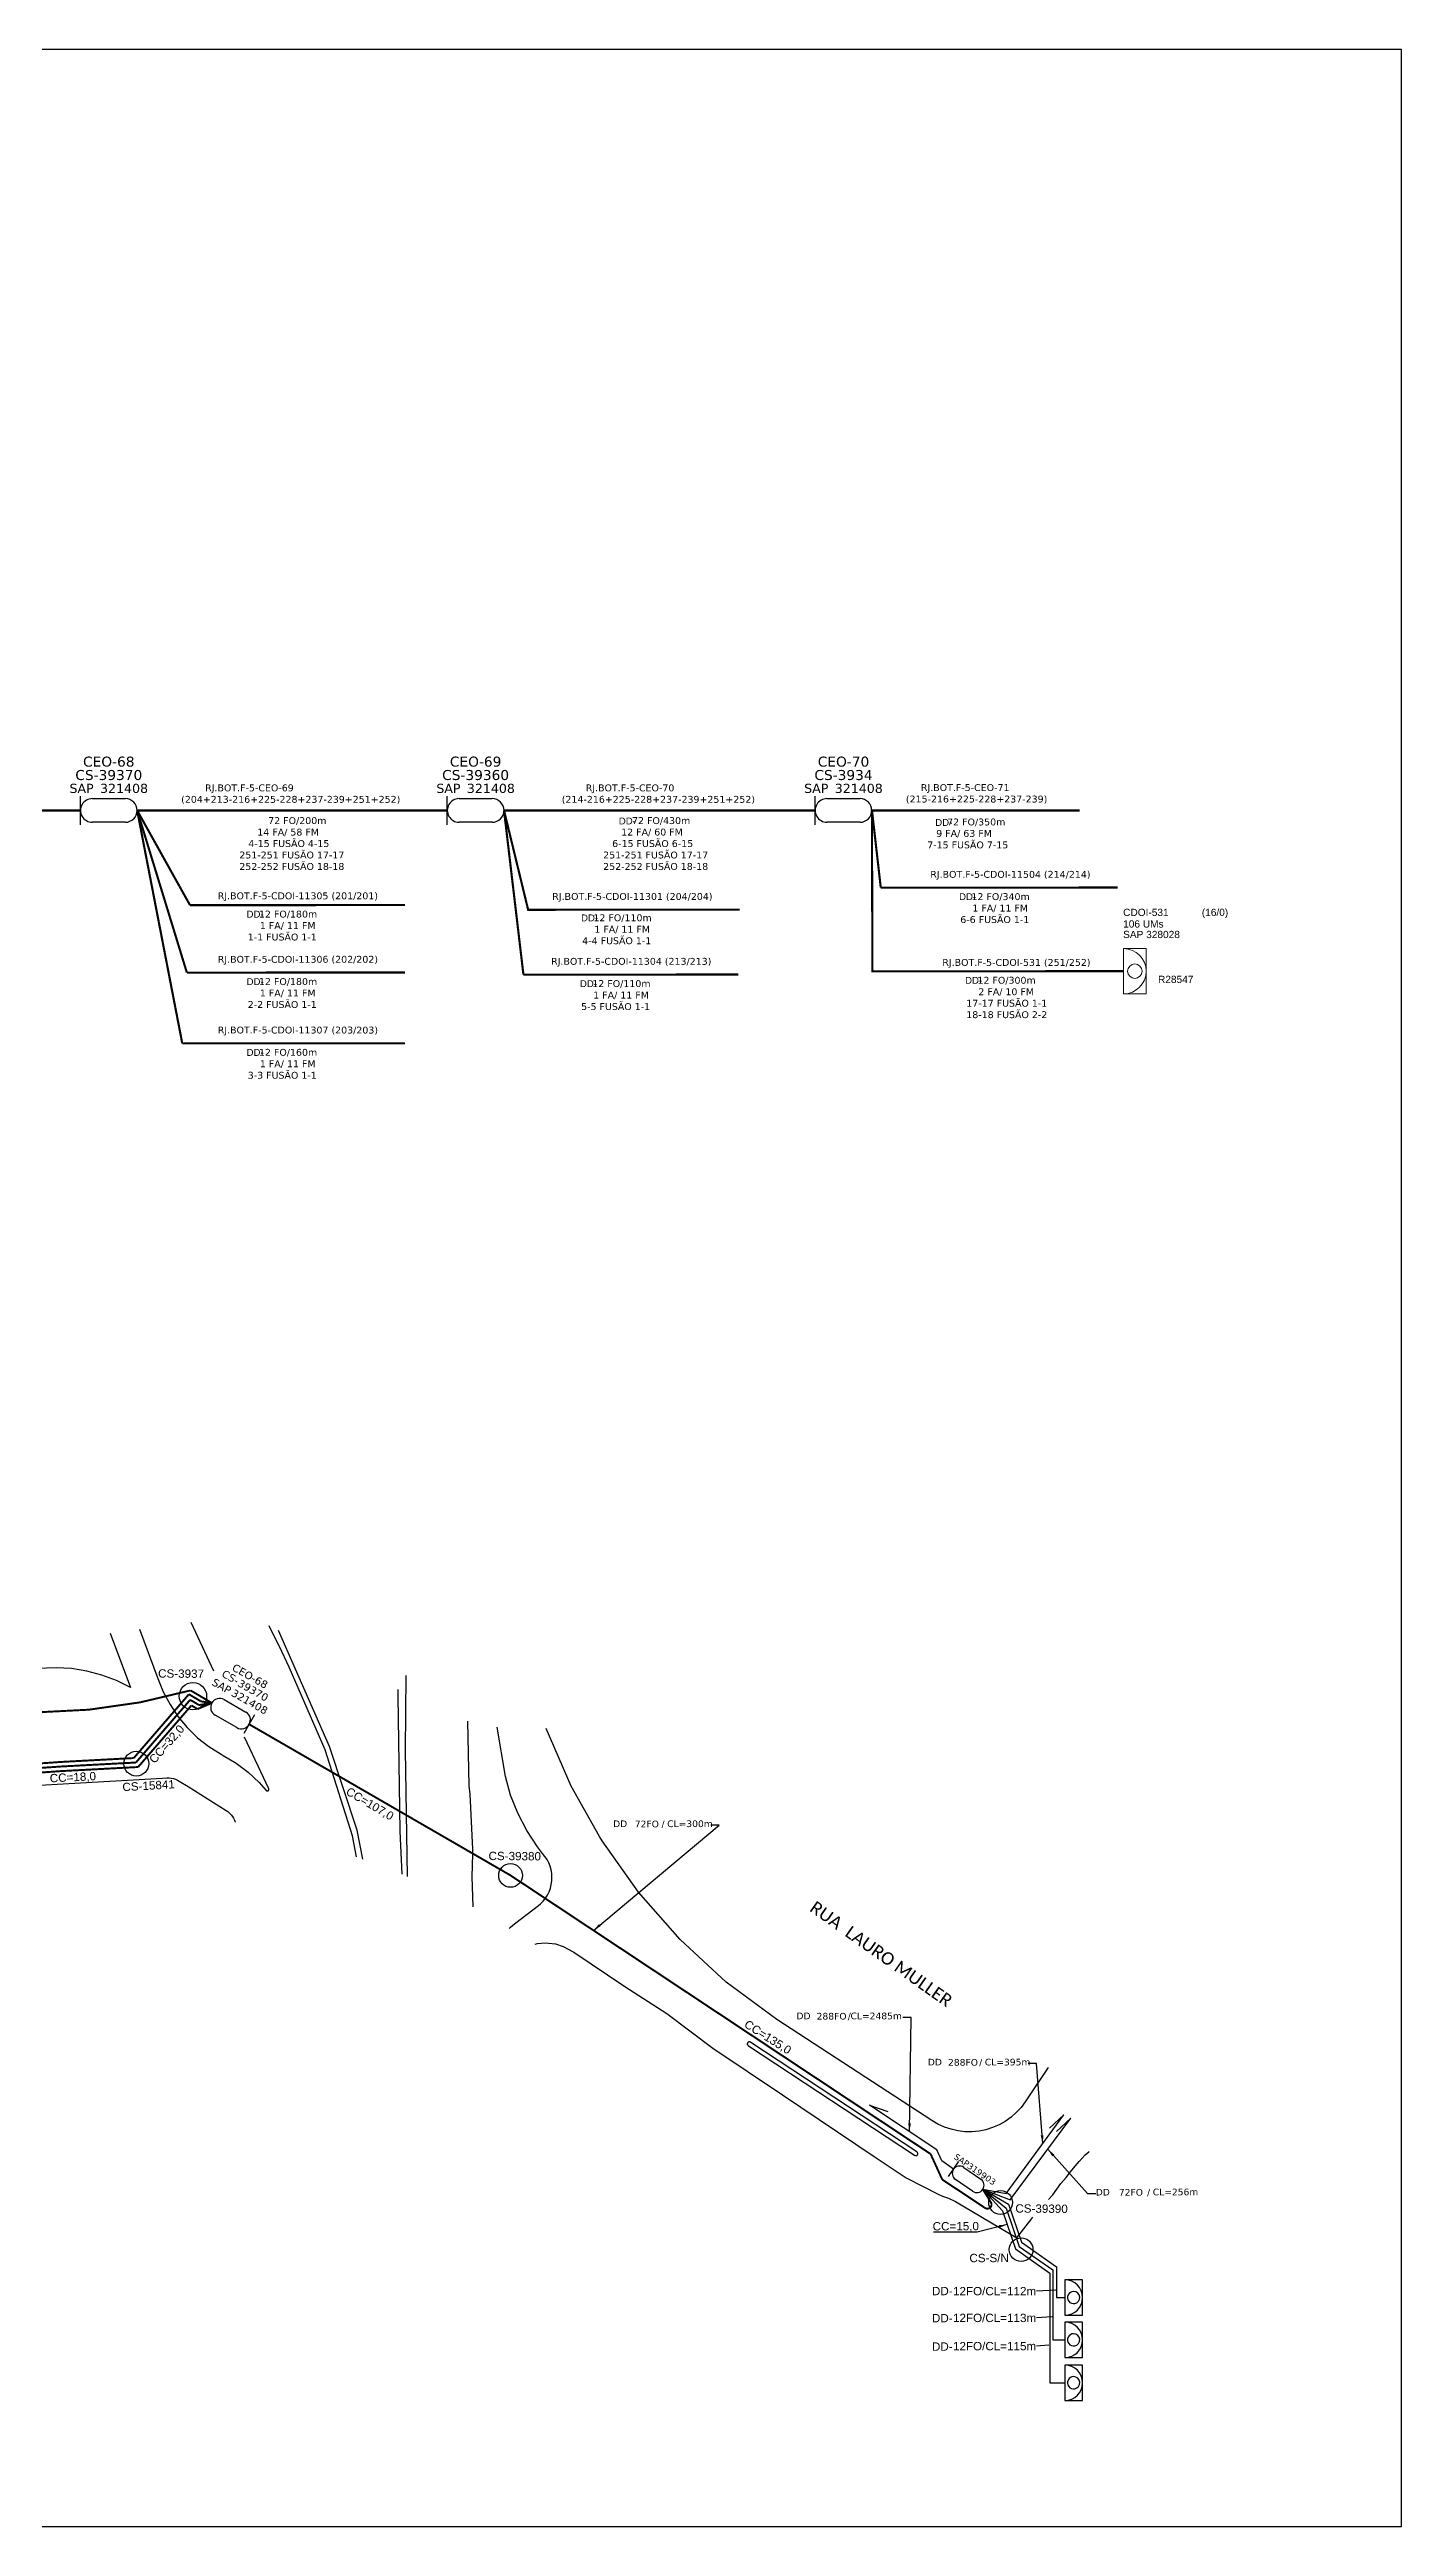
# Model space of a CAD drawing. Extents: x 1774 to 4535, y 448 to 1042.
# Drawn here: x 2288 to 2612, y 448 to 1042 of the extents above; entities that cross this region are included whole.
import ezdxf
from ezdxf.enums import TextEntityAlignment as Align

# ---------------------------------------------------------------- set-up
doc = ezdxf.new("R2010")
doc.units = 0
doc.layers.add("20.0-LEGENDA DOS CDO'S", color=1, linetype='Continuous', lineweight=0)
doc.layers.add('20.1-CDO_INTERIOR', color=1, linetype='Continuous', lineweight=0)
for name, color, linetype in [('20.4-CEOS', 1, 'Continuous'), ('AS BUILTS', 10, 'Continuous'), ('CAP a instalar', 1, 'Continuous'), ('CD a instalar', 1, 'Continuous'), ('CEO', 1, 'Continuous'), ('CEOS', 1, 'Continuous'), ('label_cabos', 7, 'Continuous'), ('Legenda', 7, 'Continuous'), ('ml', 1, 'Continuous'), ('surveys legendas', 7, 'Continuous')]:
    doc.layers.add(name, color=color, linetype=linetype)
doc.layers.add('EXTRA', color=50, linetype='Continuous', plot=False)
doc.styles.add('ARIAL', font='')
doc.styles.add('Legend', font='calibri.ttf')
doc.styles.add('siredit', font='verdana.ttf')
doc.styles.get("Standard").update_dxf_attribs({"font": 'arial.ttf'})
doc.styles.get('ARIAL').set_extended_font_data('Arial')
doc.dimstyles.new('CC', dxfattribs={"dimtxt": 1, "dimasz": 2, "dimexe": 0.18, "dimexo": 0.0625, "dimgap": 0.09, "dimtad": 0, "dimdec": 0, "dimrnd": 1, "dimzin": 0, "dimdsep": 46, "dimtxsty": 'siredit', "dimblk": 'NONE', "dimcen": 0, "dimse1": 1, "dimse2": 1, "dimsd1": 1, "dimsd2": 1, "dimclrt": 7, "dimadec": 0, "dimazin": 0, "dimtfac": 1, "dimtdec": 0, "dimtofl": 0, "dimtmove": 0, "dimatfit": 3, "dimfxl": 1, "dimtolj": 1, "dimtzin": 0, "dimarcsym": 0})
doc.dimstyles.new('FW', dxfattribs={"dimscale": 0, "dimtxt": 2, "dimasz": 0.18, "dimexe": 0.18, "dimexo": 0.0625, "dimgap": 0.09, "dimtad": 0, "dimtoh": 1, "dimdec": 0, "dimzin": 0, "dimdsep": 46, "dimtxsty": 'Standard', "dimcen": 0.09, "dimse1": 1, "dimse2": 1, "dimsd1": 1, "dimsd2": 1, "dimclrt": 7, "dimadec": 0, "dimazin": 0, "dimtfac": 1, "dimtdec": 0, "dimtofl": 0, "dimtmove": 0, "dimatfit": 3, "dimfxl": 1, "dimtolj": 1, "dimtzin": 0, "dimarcsym": 0})

# ---------------------------------------------------------------- blocks, each defined once
blk = doc.blocks.new('_None')
blk = doc.blocks.new('LEGENDA DOS CABOS')
at = {"layer": 'EXTRA', "color": 0, "style": 'siredit'}
for tag, p in [('ID', (4.6, 0.97)), ('XX', (9.03, 0.97))]:
    blk.add_attdef(tag, text='', height=0.48, rotation=359.69, dxfattribs=at).set_placement(p, align=Align.MIDDLE_CENTER)
at = {"layer": 'Legenda', "color": 0, "style": 'siredit'}
for tag, p in [('TIPO_CABO', (1.31, 0)), ('CABO', (4.69, -0.05)), ('/', (6.81, -0.05)), ('METROS', (10.03, -0.05))]:
    blk.add_attdef(tag, text='', height=0.8, rotation=359.69, dxfattribs=at).set_placement(p, align=Align.MIDDLE_CENTER)
blk = doc.blocks.new('CDOI_INT')
at = {"layer": '20.1-CDO_INTERIOR', "color": 0, "lineweight": 18}
blk.add_lwpolyline([(4.25, -4.25), (4.25, 4.25), (0, 4.25), (0, -4.25)], close=True, dxfattribs=at)
blk.add_circle((2.12, 0), 1.36, dxfattribs=at)
blk.add_arc((0, 0), 4.25, 270, 90, dxfattribs=at)
at = {"layer": "20.0-LEGENDA DOS CDO'S", "color": 0, "style": 'ARIAL'}
for tag, p in [('CDO_N', (-0.08, 10.38)), ('SURVEY', (-0.08, 8.2)), ('SPLITER_1', (21.18, 10.38)), ('SPLITER_2', (21.19, 8.68)), ('SAP', (-0.08, 6.23)), ('1:XX', (5.94, -2.22)), ('UMS', (5.94, -4.24))]:
    blk.add_attdef(tag, p, '', height=1.36, dxfattribs=at)
blk.add_attdef('FIBRAS_UTILIZADAS', text='', height=1.36, dxfattribs=at).set_placement((15.34, 10.38), align=Align.CENTER)

msp = doc.modelspace()

# ---------------------------------------------------------------- linework, layer by layer
at = {"color": 0}
for p, q in [((2500.78, 538.52), (2484.61, 549.24)), ((2517.43, 528.03), (2531.27, 546.9)), ((2518.42, 526.49), (2532.96, 546.07)), ((2502, 535.85), (2500.78, 538.52)), ((2511.82, 529.03), (2517.43, 528.03)), ((2511.82, 529.03), (2518.42, 526.49)), ((2511.82, 529.03), (2517.96, 525.48)), ((2511.82, 529.03), (2517.43, 524.47)), ((2511.82, 529.03), (2516.54, 523.9)), ((2516.54, 523.9), (2519.66, 514.77)), ((2517.43, 524.47), (2520.55, 515.34)), ((2517.96, 525.48), (2521.08, 516.35)), ((2519.66, 514.77), (2527.89, 508.88)), ((2520.55, 515.34), (2528.64, 509.69)), ((2521.08, 516.35), (2529.5, 510.46)), ((2527.89, 508.88), (2527.87, 482.63)), ((2528.64, 509.69), (2528.66, 492.93)), ((2529.5, 510.46), (2529.5, 503.07)), ((2531.5, 507.32), (2531.49, 498.82)), ((2535.75, 507.32), (2531.5, 507.32)), ((2535.74, 498.82), (2535.75, 507.32)), ((2529.5, 503.07), (2531.5, 503.07)), ((2531.49, 498.82), (2535.74, 498.82)), ((2531.5, 497.17), (2531.49, 488.67)), ((2535.75, 497.17), (2531.5, 497.17)), ((2535.74, 488.67), (2535.75, 497.17)), ((2528.66, 492.93), (2531.5, 492.92)), ((2531.49, 488.67), (2535.74, 488.67)), ((2527.87, 482.63), (2531.5, 482.63)), ((2531.5, 486.88), (2531.49, 478.38)), ((2535.75, 486.88), (2531.5, 486.88)), ((2535.74, 478.38), (2535.75, 486.88)), ((2531.49, 478.38), (2535.74, 478.38))]:
    msp.add_line(p, q, dxfattribs=at)
msp.add_lwpolyline([(1773.69, 448.18), (2612.26, 448.18), (2612.26, 1042.18), (1773.69, 1042.18), (1773.69, 448.18)])
at = {"color": 4, "linetype": 'Continuous'}
for points in [[(2302.53, 662.4), (2307.34, 649.41)], [(2309.56, 663.32), (2313.96, 651.53)], [(2327.36, 653.25), (2321.9, 664.95)], [(2361.62, 608.75), (2360.59, 613.78), (2354.06, 634.39), (2345.42, 654.21), (2343.09, 659.24), (2343.07, 659.26), (2340.61, 664.18)], [(2363.11, 608.18), (2361.72, 615.14), (2355.13, 635.26), (2342.85, 663.06)], [(2307.34, 649.41), (2307.36, 649.34), (2304.03, 651.03), (2300.53, 652.36), (2296.92, 653.31), (2293.23, 653.89), (2289.5, 654.07), (2287.24, 653.99), (2191.6, 648.65)], [(2313.96, 651.53), (2315.24, 648.32), (2316.85, 645.27), (2318.76, 642.4), (2320.97, 639.75), (2323.44, 637.34), (2326.16, 635.2), (2329.08, 633.36), (2329.61, 633.07), (2332.71, 631.2), (2335.6, 629.03), (2338.25, 626.56), (2339.91, 624.7), (2339.93, 624.67), (2339.96, 624.65), (2339.99, 624.62), (2340.02, 624.6), (2340.06, 624.59), (2340.09, 624.58), (2340.13, 624.57), (2340.17, 624.56), (2340.2, 624.56), (2340.24, 624.56), (2340.28, 624.57), (2340.31, 624.58), (2340.35, 624.6), (2340.38, 624.61), (2340.41, 624.64), (2340.44, 624.66), (2340.47, 624.69), (2340.49, 624.72), (2340.51, 624.75), (2340.52, 624.78), (2340.54, 624.82), (2340.55, 624.86), (2340.55, 624.89), (2340.55, 624.93), (2340.55, 624.97), (2340.54, 625), (2340.53, 625.04), (2334.73, 637.46)], [(2371.48, 648.86), (2371.46, 647.27), (2371.96, 614.92), (2372.42, 604.58)], [(2373.42, 652.27), (2373.26, 634.32), (2373.72, 604.07)], [(2388.18, 641.28), (2388.56, 625.8), (2388.74, 623.81), (2389.4, 610.57), (2389.39, 609.38), (2389.24, 604.01), (2389.5, 596.77)], [(2398.23, 591.56), (2398.53, 591.88), (2399.5, 592.73), (2405.28, 597.12), (2405.74, 597.51), (2406.36, 598.15), (2406.92, 598.85), (2407.39, 599.6), (2407.79, 600.4), (2408.1, 601.24), (2408.32, 602.1), (2408.45, 602.98), (2408.48, 603.88), (2408.43, 604.77), (2408.28, 605.64), (2408.04, 606.5), (2407.71, 607.33), (2407.29, 608.12), (2406.8, 608.86), (2406.23, 609.55), (2404.97, 611.17), (2402.41, 615.06), (2400.26, 619.2), (2398.56, 623.54), (2397.32, 628.03), (2395.36, 639.85)], [(2527.52, 558.21), (2522.45, 550.73), (2522.01, 550.03), (2521, 548.67), (2519.86, 547.43), (2518.59, 546.31), (2517.21, 545.33), (2515.74, 544.5), (2514.19, 543.83), (2512.57, 543.33), (2510.92, 542.99), (2509.23, 542.83), (2507.54, 542.85), (2505.86, 543.05), (2504.21, 543.42), (2502.61, 543.96), (2501.07, 544.66), (2499.62, 545.52), (2462.41, 569.73), (2450.3, 578.73), (2439.19, 588.94), (2429.22, 600.27), (2420.48, 612.57), (2419.87, 613.65), (2413.08, 625.71), (2407.09, 639.56)], [(2261.6, 624.57), (2315.06, 627.6)], [(2315.06, 627.6), (2316.1, 627.67), (2316.63, 627.68), (2317.15, 627.63), (2317.66, 627.52), (2318.16, 627.37), (2318.64, 627.16), (2319.06, 626.92), (2321.19, 625.59)], [(2321.19, 625.59), (2330.32, 619.9), (2330.75, 619.6), (2331.14, 619.25), (2331.5, 618.87), (2331.82, 618.45), (2332.09, 618), (2332.31, 617.53), (2332.45, 617.13), (2332.46, 617.08)], [(2404.46, 587.84), (2404.97, 587.98), (2406.83, 588.11), (2409.34, 587.86), (2411.2, 587.28), (2413.7, 585.93), (2425.99, 577.69), (2436.01, 571.21), (2447.06, 562.86), (2463.79, 551.67), (2485.76, 536.9), (2493.46, 531.77), (2501.08, 527.83), (2502.18, 527.38), (2503.56, 526.92), (2505.3, 526.09), (2519.95, 517.4), (2523.34, 521.7), (2523.86, 522.35)], [(2527.57, 526.59), (2528.65, 527.74), (2530.58, 530.4), (2531.86, 531.86), (2532.87, 533.24), (2533.96, 534.61), (2534.97, 535.71), (2536.35, 537.26), (2537.26, 538), (2537.36, 538.07)]]:
    msp.add_lwpolyline(points, dxfattribs=at)
at = {"linetype": 'Continuous'}
msp.add_lwpolyline([(2455.6, 563.47), (2495.46, 537.2), (2495.5, 537.17), (2495.54, 537.15), (2495.59, 537.12), (2495.64, 537.11), (2495.69, 537.1), (2495.74, 537.09), (2495.79, 537.09), (2495.84, 537.1), (2495.89, 537.11), (2495.93, 537.12), (2495.98, 537.15), (2496.02, 537.17), (2496.07, 537.2), (2496.1, 537.23), (2496.14, 537.27), (2496.17, 537.31), (2496.19, 537.36), (2496.21, 537.4), (2496.23, 537.45), (2496.24, 537.5), (2496.24, 537.55), (2496.24, 537.6), (2496.24, 537.65), (2496.23, 537.7), (2496.21, 537.75), (2496.19, 537.79), (2496.17, 537.84), (2496.14, 537.88), (2496.1, 537.91), (2496.07, 537.95), (2496.02, 537.98), (2456.16, 564.26), (2456.15, 564.27), (2456.11, 564.3), (2456.07, 564.33), (2456.03, 564.35), (2455.98, 564.37), (2455.93, 564.39), (2455.88, 564.4), (2455.83, 564.4), (2455.78, 564.4), (2455.73, 564.4), (2455.68, 564.38), (2455.63, 564.37), (2455.58, 564.34), (2455.54, 564.32), (2455.5, 564.29), (2455.46, 564.25), (2455.43, 564.21), (2455.4, 564.17), (2455.37, 564.13), (2455.35, 564.08), (2455.34, 564.03), (2455.33, 563.98), (2455.32, 563.93), (2455.32, 563.88), (2455.33, 563.82), (2455.34, 563.77), (2455.36, 563.73), (2455.38, 563.68), (2455.41, 563.64), (2455.44, 563.6), (2455.47, 563.56), (2455.51, 563.52), (2455.55, 563.49), (2455.6, 563.47)], dxfattribs=at)
at = {"color": 0}
for points in [[(2484.61, 549.24), (2489.05, 547.72)], [(2531.27, 546.9), (2527.83, 543.7)], [(2532.96, 546.07), (2529.53, 542.87)]]:
    msp.add_lwpolyline(points, dxfattribs=at)
at = {"color": 7}
msp.add_lwpolyline([(2504.81, 533.84), (2502, 535.85)], dxfattribs=at)
at = {"color": 1}
msp.add_circle((2517.13, 526.92), 0.0000676, dxfattribs=at)
at = {"color": 0}
for centre, radius, start, end in [((2531.5, 503.07), 4.25, 269.97241, 89.97241), ((2533.62, 503.07), 1.47, 90, 280.41875), ((2533.62, 503.07), 1.47, 280.41875, 90), ((2531.5, 492.92), 4.25, 269.97241, 89.97241), ((2533.62, 492.92), 1.47, 90, 280.41875), ((2533.62, 492.92), 1.47, 280.41875, 90), ((2531.5, 482.63), 4.25, 269.97241, 89.97241), ((2533.62, 482.63), 1.47, 90, 280.41875), ((2533.62, 482.63), 1.47, 280.41875, 90)]:
    msp.add_arc(centre, radius, start, end, dxfattribs=at)
at = {"layer": '20.4-CEOS', "color": 5}
for p, q in [((2295.35, 856.29), (2295.35, 863.12)), ((2298.19, 862.54), (2306.14, 862.54)), ((2383.35, 856.29), (2383.35, 863.12)), ((2386.19, 862.54), (2394.14, 862.54)), ((2471.6, 856.29), (2471.6, 863.12)), ((2474.44, 862.54), (2482.38, 862.54)), ((2306.14, 856.87), (2298.19, 856.87)), ((2394.14, 856.87), (2386.19, 856.87)), ((2482.38, 856.87), (2474.44, 856.87))]:
    msp.add_line(p, q, dxfattribs=at)
at = {"layer": '20.4-CEOS', "color": 7}
for p, q in [((2332.91, 639.75), (2327.69, 642.73)), ((2329.81, 646.46), (2335.04, 643.47))]:
    msp.add_line(p, q, dxfattribs=at)
msp.add_lwpolyline([(2337.12, 642.79), (2334.56, 638.3)], dxfattribs=at)
for centre, start, end in [((2328.75, 644.59), 60.28538, 240.28538), ((2333.98, 641.61), 240.28538, 60.28538)]:
    msp.add_arc(centre, 2.15, start, end, dxfattribs=at)
at = {"layer": '20.4-CEOS', "color": 5}
for centre, start_param, end_param in [((2298.19, 859.7), 0.785398, 3.926991), ((2306.14, 859.7), 3.926991, 7.068583), ((2386.19, 859.7), 0.785398, 3.926991), ((2394.14, 859.7), 3.926991, 7.068583), ((2474.44, 859.7), 0.785398, 3.926991), ((2482.38, 859.7), 3.926991, 7.068583)]:
    msp.add_ellipse(centre, major_axis=(2, 2), ratio=1, start_param=start_param, end_param=end_param, dxfattribs=at)
at = {"layer": 'CAP a instalar', "color": 7, "ltscale": 7}
for points, const_width in [([(2209.09, 949.08), (2219.37, 859.7), (2295.35, 859.7)], 0.513), ([(2308.97, 859.7), (2383.35, 859.7)], 0.513), ([(2396.97, 859.7), (2471.6, 859.7)], 0.513), ([(2485.22, 859.7), (2535.07, 859.7)], 0.513), ([(2326.89, 645.66), (2321.78, 648.67), (2321.78, 648.67)], 0.467), ([(2499.31, 537.49), (2398.55, 604.3), (2335.84, 640.55)], 0.467), ([(2502.1, 531.37), (2499.31, 537.49)], 0.467), ([(2512.28, 524.62), (2502.1, 531.37)], 0.467), ([(2513.78, 525.9), (2511.82, 529.03)], 0.467)]:
    msp.add_lwpolyline(points, dxfattribs=dict(at, const_width=const_width))
at = {"layer": 'CAP a instalar', "color": 8, "ltscale": 7}
for points, const_width in [([(2308.97, 859.7), (2321.64, 836.99)], 0.513), ([(2320.89, 820.81), (2308.97, 859.7)], 0.513), ([(2308.97, 859.7), (2319.79, 803.84)], 0.513), ([(2396.97, 859.7), (2401.63, 820.32)], 0.513), ([(2485.21, 859.95), (2487.35, 841.18)], 0.513), ([(2487.35, 841.18), (2544.15, 841.21)], 0.513), ([(2321.64, 836.99), (2373.23, 837.01)], 0.513), ([(2320.89, 820.81), (2373.23, 820.84)], 0.513), ([(2401.63, 820.32), (2453.2, 820.35)], 0.513), ([(2319.79, 803.84), (2373.23, 803.87)], 0.513), ([(2308.15, 632.45), (2321.38, 647.75)], 0.467), ([(2324.25, 646.05), (2321.38, 647.75)], 0.467), ([(2308.67, 631.38), (2321.68, 646.41)], 0.467), ([(2309.2, 630.3), (2321.98, 645.07)], 0.467), ([(2323.8, 645.16), (2321.68, 646.41)], 0.467), ([(2323.46, 644.2), (2321.98, 645.07)], 0.467), ([(2326.89, 645.66), (2323.46, 644.2)], 0.467), ([(2326.89, 645.66), (2323.8, 645.16)], 0.467), ([(2326.89, 645.66), (2324.25, 646.05)], 0.467), ([(2193.22, 625.68), (2274.22, 630.36), (2290.39, 631.5), (2308.15, 632.45)], 0.467), ([(2194.58, 624.66), (2274.29, 629.26), (2290.45, 630.41), (2308.67, 631.38)], 0.467), ([(2235.02, 625.89), (2274.36, 628.17), (2290.52, 629.31), (2309.2, 630.3)], 0.467)]:
    msp.add_lwpolyline(points, dxfattribs=dict(at, const_width=const_width))
msp.add_lwpolyline([(2396.97, 859.7, 0.513, 0.513, 0), (2402.76, 835.88, 0.513, 0.513, 0), (2453.47, 835.9, 0.513, 0.513, 0)], format="xyseb", dxfattribs=at)
at = {"layer": 'CAP a instalar', "color": 1, "ltscale": 7}
msp.add_lwpolyline([(2485.22, 859.7, 0.513, 0.513, 0), (2485.35, 821.12, 0.513, 0.513, 0), (2545.59, 821.15, 0.513, 0.513, 0)], format="xyseb", dxfattribs=at)
at = {"layer": 'CAP a instalar', "color": 7, "ltscale": 7, "const_width": 0.467}
for points in [[(2321.78, 648.67, -0.06794), (2284.93, 643.41, -0.027199)], [(2512.28, 524.62, 0.838168), (2513.78, 525.9, -0.169479)]]:
    msp.add_lwpolyline(points, format="xyb", dxfattribs=at)
at = {"layer": 'CEO', "color": 7}
for p, q in [((2509.36, 528.57), (2505.27, 531.38)), ((2507.27, 534.3), (2511.36, 531.49))]:
    msp.add_line(p, q, dxfattribs=at)
msp.add_lwpolyline([(2503.61, 532.08), (2506.02, 535.6)], dxfattribs=at)
for centre, start, end in [((2506.27, 532.84), 55.54602, 235.54602), ((2510.36, 530.03), 235.54602, 55.54602)]:
    msp.add_arc(centre, 1.77, start, end, dxfattribs=at)
at = {"layer": 'label_cabos'}
msp.add_lwpolyline([(2510.5, 518.78), (2500, 518.78)], dxfattribs=at)
at = {"layer": 'ml', "color": 5}
for centre, radius in [((2322.35, 647.29), 3.28), ((2308.76, 631.1), 2.98), ((2398.55, 604.3), 2.85), ((2516.1, 525.86), 2.85), ((2521.01, 514.56), 2.85)]:
    msp.add_circle(centre, radius, dxfattribs=at)

# ---------------------------------------------------------------- block references
at = {"layer": 'CAP a instalar', "color": 1, "ltscale": 7}
ref = msp.add_blockref('CDOI_INT', (2545.59, 821.15), dxfattribs=dict(at, xscale=1.276187067734281, yscale=1.276187067734281, zscale=1.276187067734281))
ref.add_attrib('CDO_N', 'CDOI-531', (2545.49, 834.39), dxfattribs={"layer": "20.0-LEGENDA DOS CDO'S", "color": 0, "height": 1.736, "style": 'ARIAL'})
ref.add_attrib('FIBRAS_UTILIZADAS', '       (16/0)', dxfattribs={"layer": "20.0-LEGENDA DOS CDO'S", "color": 0, "height": 1.7359, "style": 'ARIAL'}).set_placement((2565.17, 834.39), align=Align.CENTER)
ref.add_attrib('SURVEY', '106 UMs', (2545.49, 831.61), dxfattribs={"layer": "20.0-LEGENDA DOS CDO'S", "color": 0, "height": 1.736, "style": 'ARIAL'})
ref.add_attrib('SAP', 'SAP 328028', (2545.49, 829.09), dxfattribs={"layer": "20.0-LEGENDA DOS CDO'S", "color": 0, "height": 1.736, "style": 'ARIAL'})
ref.add_attrib('1:XX', ' R28547', (2553.18, 818.32), dxfattribs={"layer": "20.0-LEGENDA DOS CDO'S", "color": 0, "height": 1.736, "style": 'ARIAL'})
at = {"layer": 'label_cabos'}
ref = msp.add_blockref('LEGENDA DOS CABOS', (2421.51, 616.69), dxfattribs=dict(at, xscale=2.000000000000556, yscale=2.000000000000556, zscale=2.000000000000556, rotation=0.3299706184608922))
ref.add_attrib('CABO', ' 72FO', dxfattribs={"layer": 'Legenda', "color": 0, "height": 1.6, "rotation": 0.01998, "style": 'siredit'}).set_placement((2430.88, 616.64), align=Align.MIDDLE_CENTER)
ref.add_attrib('METROS', 'CL=300m', dxfattribs={"layer": 'Legenda', "color": 0, "height": 1.6, "rotation": 0.01998, "style": 'siredit'}).set_placement((2441.57, 616.7), align=Align.MIDDLE_CENTER)
ref.add_attrib('/', '/', dxfattribs={"layer": 'Legenda', "color": 0, "height": 1.6, "rotation": 0.01998, "style": 'siredit'}).set_placement((2435.12, 616.66), align=Align.MIDDLE_CENTER)
ref.add_attrib('TIPO_CABO', '  DD', dxfattribs={"layer": 'Legenda', "color": 0, "height": 1.6, "rotation": 0.01998, "style": 'siredit'}).set_placement((2424.13, 616.69), align=Align.MIDDLE_CENTER)
ref = msp.add_blockref('LEGENDA DOS CABOS', (2466.18, 570.59), dxfattribs=dict(at, xscale=2.000000000000556, yscale=2.000000000000556, zscale=2.000000000000556, rotation=0.3299706184608922))
ref.add_attrib('CABO', '288FO', dxfattribs={"layer": 'Legenda', "color": 0, "height": 1.6, "rotation": 0.01998, "style": 'siredit'}).set_placement((2475.55, 570.54), align=Align.MIDDLE_CENTER)
ref.add_attrib('METROS', 'CL=2485m', dxfattribs={"layer": 'Legenda', "color": 0, "height": 1.6, "rotation": 0.01998, "style": 'siredit'}).set_placement((2486.25, 570.61), align=Align.MIDDLE_CENTER)
ref.add_attrib('/', '/', dxfattribs={"layer": 'Legenda', "color": 0, "height": 1.6, "rotation": 0.01998, "style": 'siredit'}).set_placement((2479.8, 570.57), align=Align.MIDDLE_CENTER)
ref.add_attrib('TIPO_CABO', 'DD', dxfattribs={"layer": 'Legenda', "color": 0, "height": 1.6, "rotation": 0.01998, "style": 'siredit'}).set_placement((2468.81, 570.6), align=Align.MIDDLE_CENTER)
ref = msp.add_blockref('LEGENDA DOS CABOS', (2497.7, 559.52), dxfattribs=dict(at, xscale=2.000000000000556, yscale=2.000000000000556, zscale=2.000000000000556, rotation=0.3299706184608922))
ref.add_attrib('CABO', '288FO', dxfattribs={"layer": 'Legenda', "color": 0, "height": 1.6, "rotation": 0.01998, "style": 'siredit'}).set_placement((2507.07, 559.47), align=Align.MIDDLE_CENTER)
ref.add_attrib('METROS', 'CL=395m', dxfattribs={"layer": 'Legenda', "color": 0, "height": 1.6, "rotation": 0.01998, "style": 'siredit'}).set_placement((2517.77, 559.54), align=Align.MIDDLE_CENTER)
ref.add_attrib('/', '/', dxfattribs={"layer": 'Legenda', "color": 0, "height": 1.6, "rotation": 0.01998, "style": 'siredit'}).set_placement((2511.32, 559.5), align=Align.MIDDLE_CENTER)
ref.add_attrib('TIPO_CABO', 'DD', dxfattribs={"layer": 'Legenda', "color": 0, "height": 1.6, "rotation": 0.01998, "style": 'siredit'}).set_placement((2500.33, 559.53), align=Align.MIDDLE_CENTER)
ref = msp.add_blockref('LEGENDA DOS CABOS', (2537.98, 528.33), dxfattribs=dict(at, xscale=2.000000000000556, yscale=2.000000000000556, zscale=2.000000000000556, rotation=0.4583684424964055))
ref.add_attrib('CABO', '72FO', dxfattribs={"layer": 'Legenda', "color": 0, "height": 1.6, "rotation": 0.14838, "style": 'siredit'}).set_placement((2547.35, 528.3), align=Align.MIDDLE_CENTER)
ref.add_attrib('METROS', 'CL=256m', dxfattribs={"layer": 'Legenda', "color": 0, "height": 1.6, "rotation": 0.14838, "style": 'siredit'}).set_placement((2558.05, 528.39), align=Align.MIDDLE_CENTER)
ref.add_attrib('/', '/', dxfattribs={"layer": 'Legenda', "color": 0, "height": 1.6, "rotation": 0.14838, "style": 'siredit'}).set_placement((2551.6, 528.34), align=Align.MIDDLE_CENTER)
ref.add_attrib('TIPO_CABO', 'DD', dxfattribs={"layer": 'Legenda', "color": 0, "height": 1.6, "rotation": 0.14838, "style": 'siredit'}).set_placement((2540.61, 528.34), align=Align.MIDDLE_CENTER)

# ---------------------------------------------------------------- texts
at = {"color": 5, "style": 'Legend'}
msp.add_text('RUA  LAURO MULLER', height=3, rotation=324.8007, dxfattribs=at).set_placement((2470.06, 595.92))
at = {"color": 5, "linetype": 'Continuous', "char_height": 1.65, "width": 51.363, "attachment_point": 1}
for s, insert in [('\\fVerdana|b0|i0|c0|p34;\\P\\pi17;72 FO/200m\\P\\pi0;                    14 FA/ 58 FM\\P                 4-15 FUSÃO 4-15\\P            \\C1;  251-251 FUSÃO 17-17\\P              252-252 FUSÃO 18-18', (2323.4, 860.84)), ('\\fVerdana|b0|i0|c0|p34;\\P\\pi17;72 FO/430m\\P\\pi0;                    12 FA/ 60 FM\\P                 6-15 FUSÃO 6-15 \\P        \\C1;      251-251 FUSÃO 17-17\\P              252-252 FUSÃO 18-18', (2410.68, 860.84))]:
    msp.add_mtext(s, dxfattribs=dict(at, insert=insert))
at = {"color": 7, "linetype": 'Continuous', "insert": (2486.26, 860.51), "char_height": 1.65, "width": 51.363, "attachment_point": 1}
msp.add_mtext('{\\fVerdana|b0|i0|c0|p34;\\P\\pi17;72 FO/350m\\P\\pi0;                    9 FA/ 63 FM\\P                 7-15 FUSÃO 7-15}', dxfattribs=at)
at = {"color": 8, "linetype": 'Continuous', "char_height": 1.65, "width": 51.363, "attachment_point": 1}
for s, insert in [('{\\fVerdana|b0|i0|c0|p34;\\P\\pi17;12 FO/340m\\P\\pi17.22;1 FA/ 11 FM\\P\\pi14.317;6-6 FUSÃO 1-1}', (2492.1, 842.61)), ('{\\fVerdana|b0|i0|c0|p34;\\P\\pi17;12 FO/180m\\P\\pi17.22;1 FA/ 11 FM\\P\\pi14.317;1-1 FUSÃO 1-1}', (2321.18, 838.42)), ('{\\fVerdana|b0|i0|c0|p34;\\P\\pi17;12 FO/110m\\P\\pi17.22;1 FA/ 11 FM\\P\\pi14.317;4-4 FUSÃO 1-1}', (2401.42, 837.53)), ('{\\fVerdana|b0|i0|c0|p34;\\P\\pi17;12 FO/180m\\P\\pi17.22;1 FA/ 11 FM\\P\\pi14.317;2-2 FUSÃO 1-1}', (2321.18, 822.24)), ('{\\fVerdana|b0|i0|c0|p34;\\P\\pi17;12 FO/110m\\P\\pi17.22;1 FA/ 11 FM\\P\\pi14.317;5-5 FUSÃO 1-1}', (2401.15, 821.75)), ('{\\fVerdana|b0|i0|c0|p34;\\P\\pi17;12 FO/160m\\P\\pi17.22;1 FA/ 11 FM\\P\\pi14.317;3-3 FUSÃO 1-1}', (2321.18, 805.27))]:
    msp.add_mtext(s, dxfattribs=dict(at, insert=insert))
at = {"color": 1, "linetype": 'Continuous', "insert": (2493.54, 822.55), "char_height": 1.65, "width": 51.363, "attachment_point": 1}
msp.add_mtext('\\fVerdana|b0|i0|c0|p34;\\P\\pi17;12 FO/300m\\P\\pi17.22;2 FA/ 10 FM\\P\\pi14.317;17-17 FUSÃO 1-1\\P18-18 FUSÃO 2-2', dxfattribs=at)
at = {"linetype": 'Continuous', "char_height": 2, "attachment_point": 6}
for s, insert in [('12FO/CL=112m', (2524.63, 504.59)), ('12FO/CL=113m', (2524.63, 498.18)), ('12FO/CL=115m', (2524.63, 491.41))]:
    msp.add_mtext(s, dxfattribs=dict(at, insert=insert))
at = {"layer": '20.4-CEOS', "color": 5, "style": 'siredit'}
for tag, text, p in [('CS-39370', 'CS-XXXX', (2302.16, 869.4)), ('CEO-68', 'CEOSXXX', (2302.16, 872.61)), ('CS-39360', 'CS-XXXX', (2390.16, 869.4)), ('CEO-69', 'CEOSXXX', (2390.16, 872.61)), ('CS-3934', 'CS-XXXX', (2478.41, 869.4)), ('CEO-70', 'CEOSXXX', (2478.41, 872.61))]:
    msp.add_attdef(tag, text=text, height=2.401, dxfattribs=at).set_placement(p, align=Align.TOP_CENTER)
at = {"layer": '20.4-CEOS', "color": 7, "style": 'siredit'}
for tag, text, p in [('CS-', 'CS-XXXX', (2331.79, 652.67)), ('CEO-68', 'CEOSXXX', (2336.51, 652.88)), ('39370', 'CS-XXXX', (2337.24, 649.46))]:
    msp.add_attdef(tag, text=text, height=1.817, rotation=330.45909, dxfattribs=at).set_placement(p, align=Align.TOP_CENTER)
for tag, p in [('SAP', (2329.23, 649.7)), ('321408', (2335.96, 645.95))]:
    msp.add_attdef(tag, text='', height=1.82, rotation=330.45909, dxfattribs=at).set_placement(p, align=Align.MIDDLE_CENTER)
at = {"layer": 'AS BUILTS', "color": 0, "linetype": 'Continuous', "char_height": 2, "attachment_point": 6}
for insert in [(2504.59, 504.63), (2504.59, 498.13), (2504.59, 491.31)]:
    msp.add_mtext('DD-', dxfattribs=dict(at, insert=insert))
at = {"layer": 'CD a instalar', "color": 5, "linetype": 'Continuous', "char_height": 1.65, "attachment_point": 1}
for s, insert, width in [('\\fVerdana|b0|i0|c0|p34;\\P        RJ.BOT.F-5-CEO-69       (204+213-216+225-228+237-239+251+252)', (2319.52, 868.69), 51.363), ('\\fVerdana|b0|i0|c0|p34;\\P        RJ.BOT.F-5-CEO-70       (214-216+225-228+237-239+251+252)', (2410.82, 868.69), 51.363), ('DD-', (2424.51, 857.99), 14.2319)]:
    msp.add_mtext(s, dxfattribs=dict(at, insert=insert, width=width))
at = {"layer": 'CD a instalar', "color": 7, "linetype": 'Continuous', "char_height": 1.65, "attachment_point": 1}
for s, insert, width in [('{\\fVerdana|b0|i0|c0|p34;\\P     RJ.BOT.F-5-CEO-71          (215-216+225-228+237-239)}', (2493.37, 868.76), 51.363), ('DD-', (2500.41, 857.65), 14.2319)]:
    msp.add_mtext(s, dxfattribs=dict(at, insert=insert, width=width))
at = {"layer": 'CD a instalar', "color": 8, "linetype": 'Continuous', "char_height": 1.65, "attachment_point": 1}
for s, insert, width in [('{\\fVerdana|b0|i0|c0|p34;\\P\\pxqc;RJ.BOT.F-5-CDOI-11504 (214/214)}', (2492.76, 847.95), 51.363), ('{\\fVerdana|b0|i0|c0|p34;\\P\\pxqc;RJ.BOT.F-5-CDOI-11305 (201/201)}', (2321.84, 842.8), 51.363), ('{\\fVerdana|b0|i0|c0|p34;\\P\\pxqc;RJ.BOT.F-5-CDOI-11301 (204/204)}', (2402.08, 842.65), 51.363), ('DD-', (2506.13, 839.84), 14.2319), ('DD-', (2335.21, 835.65), 14.2319), ('DD-', (2415.45, 834.76), 14.2319), ('{\\fVerdana|b0|i0|c0|p34;\\P\\pxqc;RJ.BOT.F-5-CDOI-11306 (202/202)}', (2321.84, 827.58), 51.363), ('{\\fVerdana|b0|i0|c0|p34;\\P\\pxqc;RJ.BOT.F-5-CDOI-11304 (213/213)}', (2401.81, 827.09), 51.363), ('DD-', (2335.21, 819.47), 14.2319), ('DD-', (2415.17, 818.98), 14.2319), ('{\\fVerdana|b0|i0|c0|p34;\\P\\pxqc;RJ.BOT.F-5-CDOI-11307 (203/203)}', (2321.84, 810.61), 51.363), ('DD-', (2335.21, 802.5), 14.2319)]:
    msp.add_mtext(s, dxfattribs=dict(at, insert=insert, width=width))
at = {"layer": 'CD a instalar', "color": 1, "linetype": 'Continuous', "char_height": 1.65, "attachment_point": 1}
for s, insert, width in [('\\fVerdana|b0|i0|c0|p34;\\P\\pxqc;RJ.BOT.F-5-CDOI-531 (251/252)', (2494.2, 826.83), 51.363), ('DD-', (2507.57, 819.78), 14.2319)]:
    msp.add_mtext(s, dxfattribs=dict(at, insert=insert, width=width))
at = {"layer": 'CEO', "color": 7, "style": 'siredit'}
msp.add_attdef('SAP319903', text='', height=1.48, rotation=325.54602, dxfattribs=at).set_placement((2509.95, 533.81), align=Align.MIDDLE_CENTER)
at = {"layer": 'CEOS', "color": 5, "style": 'siredit'}
for tag, p in [('SAP', (2295.63, 865)), ('321408', (2305.82, 865)), ('SAP', (2383.63, 865)), ('321408', (2393.82, 865)), ('SAP', (2471.88, 865)), ('321408', (2482.07, 865))]:
    msp.add_attdef(tag, text='', height=2.2, dxfattribs=at).set_placement(p, align=Align.MIDDLE_CENTER)
at = {"layer": 'surveys legendas', "color": 5, "style": 'ARIAL'}
for s, rotation, p in [('CS-3937', 359.54422, (2313.98, 651.75)), ('CS-15841', 3.31468, (2305.49, 624.48)), ('CS-39380', 359.54422, (2393.25, 607.99)), ('CS-39390', 359.54422, (2519.62, 523.45)), ('CS-S/N', 0.09749, (2508.61, 511.55))]:
    msp.add_text(s, height=2, rotation=rotation, dxfattribs=at).set_placement(p)
at = {"layer": 'surveys legendas', "color": 0, "style": 'ARIAL'}
for s, rotation, p in [('CC=32,0', 48.63141, (2313.13, 630.98)), ('CC=18,0', 2.84314, (2288.05, 626.6)), ('CC=107,0', 329.38676, (2358.85, 623.87)), ('CC=135,0', 327.54103, (2454.39, 568.09)), ('CC=15,0', 0.26065, (2499.8, 519.16))]:
    msp.add_text(s, height=2, rotation=rotation, dxfattribs=at).set_placement(p)

# ---------------------------------------------------------------- leaders
at = {"linetype": 'Continuous', "annotation_type": 0, "has_hookline": 1, "hookline_direction": 1, "text_width": 19.47}
for points in [[(2529.32, 504.85), (2524.72, 504.59)], [(2528.44, 498.42), (2524.72, 498.18)], [(2527.68, 491.62), (2524.72, 491.41)]]:
    msp.add_leader(points, dimstyle='FW', override={"dimscale": 1, "dimtad": 0}, dxfattribs=at)
at = {"layer": 'label_cabos', "annotation_type": 0, "has_hookline": 1, "hookline_direction": 1}
for points in [[(2418.44, 591.11), (2448.55, 616.35), (2446.55, 616.35)], [(2494.22, 542.87), (2494.68, 570.22), (2492.68, 570.22)], [(2526.2, 539.99), (2524.74, 559.18), (2522.74, 559.18)], [(2517.67, 520.59), (2510.5, 518.78)]]:
    msp.add_leader(points, dimstyle='CC', override={"dimgap": 0.09, "dimtad": 0}, dxfattribs=at)
at = {"layer": 'label_cabos', "annotation_type": 0, "has_hookline": 1, "hookline_direction": 1, "horizontal_direction": (-0.999997, -0.002241, 0)}
msp.add_leader([(2527.43, 538.63), (2536.91, 527.99), (2538.91, 527.99)], dimstyle='CC', override={"dimgap": 0.09, "dimtad": 0}, dxfattribs=at)

doc.saveas('drawing.dxf')
